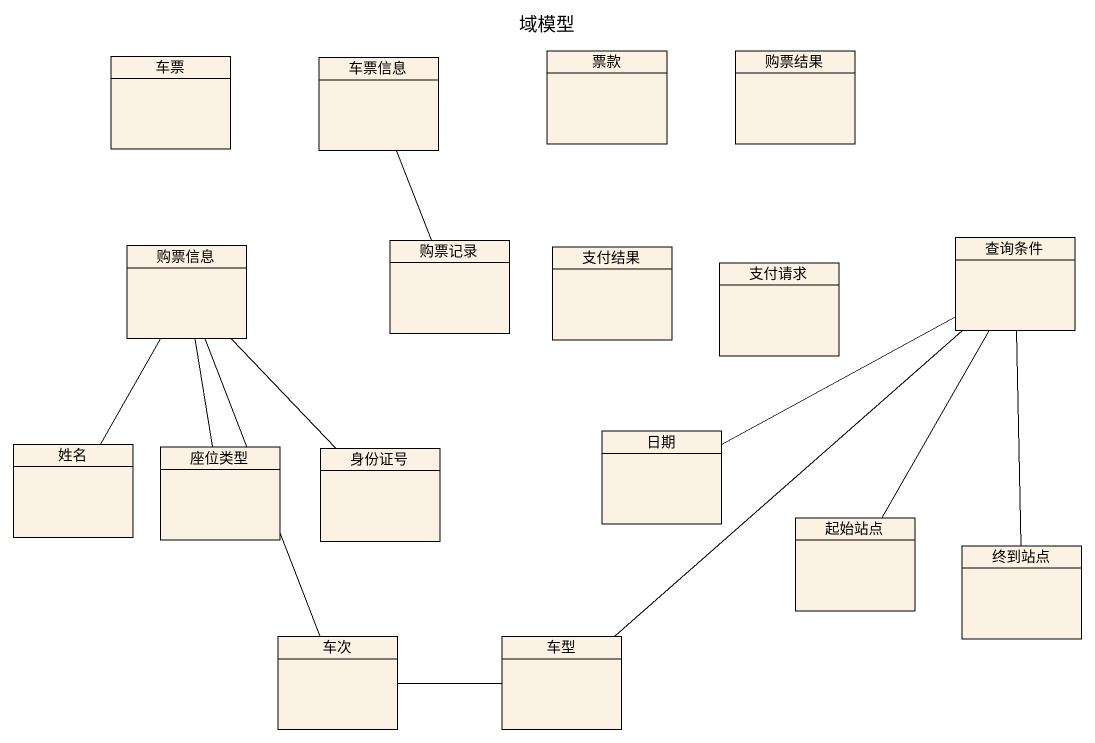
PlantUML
@startuml
title 域模型
hide circle
hide empty members
class 车票
class 票款
class 购票结果
class 车票信息
class 购票信息
class 购票记录
class 支付结果
class 支付请求
class 查询条件
class 姓名
class 座位类型
class 身份证号
class 日期
class 起始站点
class 终到站点
class 车次
class 车型
购票信息 -- 姓名
购票信息 -- 座位类型
购票信息 -- 身份证号
购票信息 -- 车次
购票记录 -up- 车票信息
查询条件 -left- 日期
查询条件 -- 起始站点
查询条件 -- 终到站点
查询条件 -- 车型
车次 -right- 车型
@enduml
